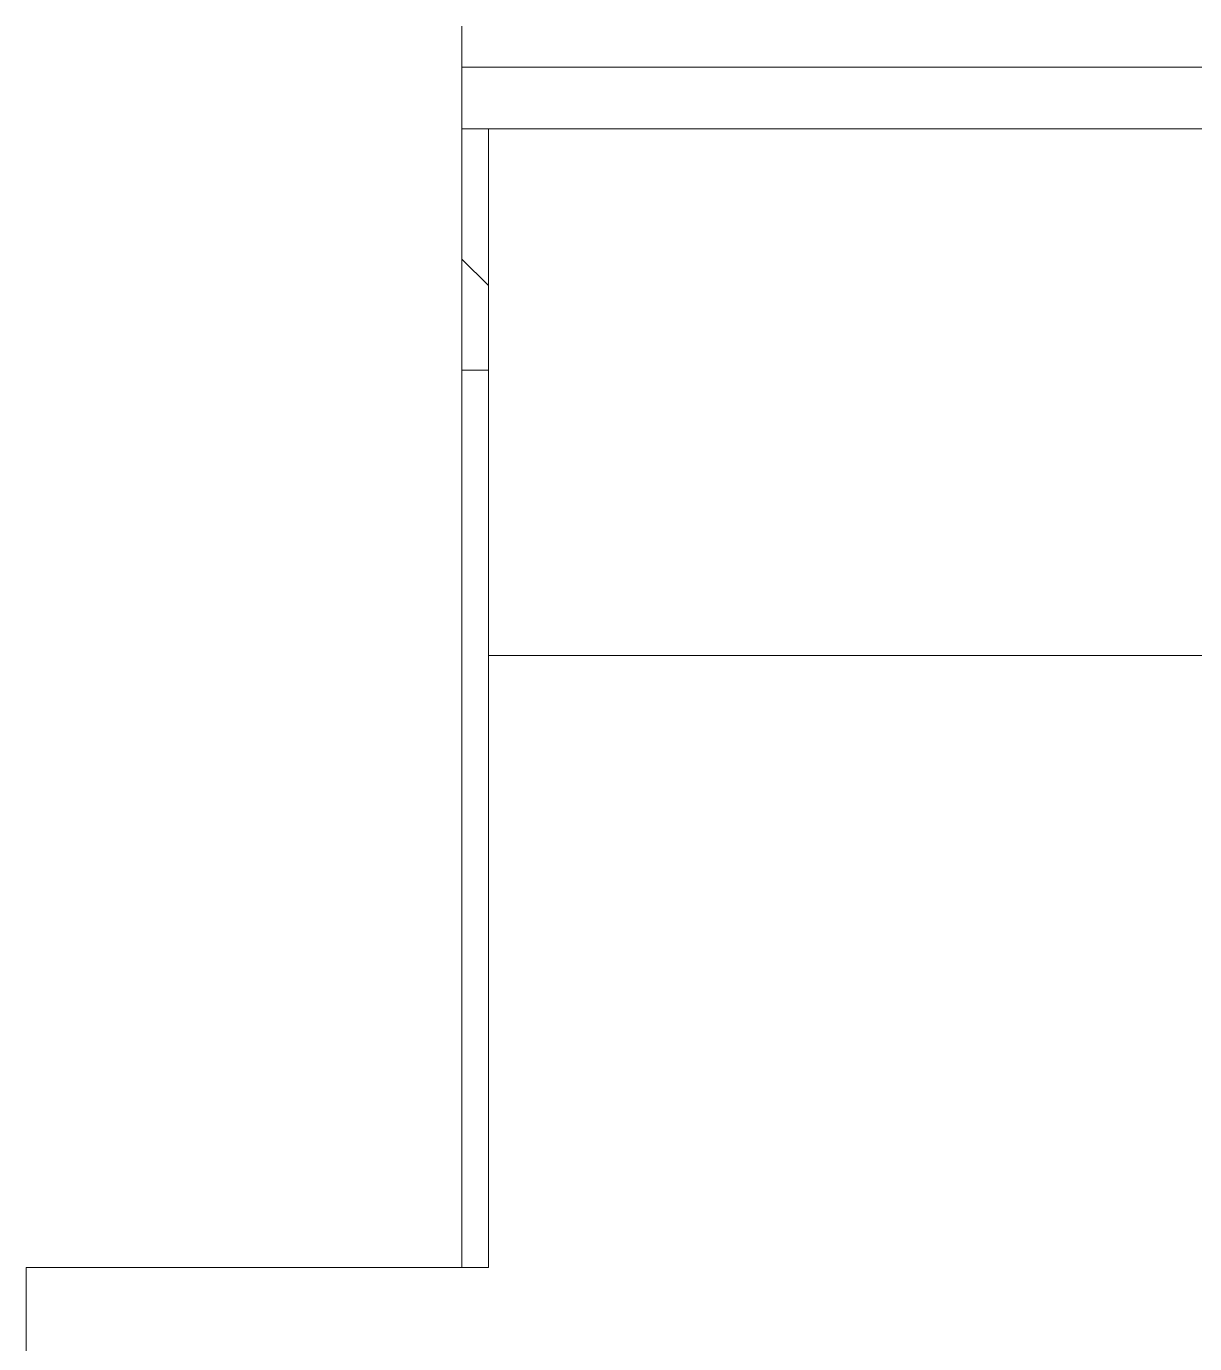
# Model space of a CAD drawing. Extents: x -319 to 3117, y -991 to 292.
# Drawn here: x 2442.1 to 2451.05, y -560.06 to -549.97 of the extents above; entities that cross this region are included whole.
import ezdxf

# ---------------------------------------------------------------- set-up
doc = ezdxf.new("R2010")
doc.units = 0
doc.layers.get('0').update_dxf_attribs({"lineweight": 15})
doc.layers.add('Layer 1', color=7, linetype='Continuous')

# ---------------------------------------------------------------- blocks, each defined once
blk = doc.blocks.new('A$C160C5CDC')
at = {"layer": 'Layer 1', "color": 0, "lineweight": 20}
for points in [[(21.649, 42.345), (21.649, 42.345), (21.649, 42.345), (21.649, 42.345)], [(21.649, 41.486), (21.649, 41.486), (21.649, 42.345), (21.649, 42.345)], [(21.649, 41.486), (21.649, 41.486), (21.649, 42.345), (21.649, 42.345)], [(21.649, 41.486), (21.649, 41.486), (21.649, 42.345), (21.649, 42.345)], [(21.649, 41.486), (21.649, 41.486), (21.649, 42.345), (21.649, 42.345)], [(21.649, 41.486), (21.649, 41.486), (21.649, 42.345), (21.649, 42.345)], [(21.649, 41.486), (21.649, 41.486), (21.649, 42.345), (21.649, 42.345)], [(21.649, 41.486), (21.649, 41.486), (21.649, 42.345), (21.649, 42.345)], [(21.649, 41.486), (21.649, 41.486), (21.649, 42.345), (21.649, 42.345)], [(21.649, 41.486), (21.649, 41.486), (21.649, 42.345), (21.649, 42.345)], [(21.649, 41.486), (21.649, 41.486), (21.649, 42.345), (21.649, 42.345)], [(21.649, 41.486), (21.649, 41.486), (21.649, 42.345), (21.649, 42.345)], [(21.649, 41.486), (21.649, 41.486), (21.649, 42.345), (21.649, 42.345)], [(21.649, 41.486), (21.649, 41.486), (21.649, 42.345), (21.649, 42.345)], [(21.649, 41.486), (21.649, 41.486), (21.649, 42.345), (21.649, 42.345)], [(21.649, 41.486), (21.649, 41.486), (21.649, 42.345), (21.649, 42.345)], [(21.649, 41.486), (21.649, 41.486), (21.649, 42.345), (21.649, 42.345)], [(21.649, 41.486), (21.649, 41.486), (21.649, 42.345), (21.649, 42.345)], [(21.649, 41.486), (21.649, 41.486), (21.649, 42.345), (21.649, 42.345)], [(21.649, 41.486), (21.649, 41.486), (21.649, 42.345), (21.649, 42.345)], [(21.649, 41.486), (21.649, 41.486), (21.649, 42.345), (21.649, 42.345)], [(21.649, 41.486), (21.649, 41.486), (21.649, 42.345), (21.649, 42.345)], [(21.649, 42.033), (21.649, 42.033), (21.649, 42.033), (21.649, 42.033)], [(21.649, 42.033), (21.649, 42.033), (32.67, 42.033), (32.67, 42.033)], [(21.649, 42.033), (21.649, 42.033), (32.67, 42.033), (32.67, 42.033)], [(21.649, 42.033), (21.649, 42.033), (32.67, 42.033), (32.67, 42.033)], [(21.649, 42.033), (21.649, 42.033), (32.67, 42.033), (32.67, 42.033)], [(21.649, 42.033), (21.649, 42.033), (32.67, 42.033), (32.67, 42.033)], [(21.649, 42.033), (21.649, 42.033), (32.67, 42.033), (32.67, 42.033)], [(21.649, 42.033), (21.649, 42.033), (32.67, 42.033), (32.67, 42.033)], [(21.649, 42.033), (21.649, 42.033), (32.67, 42.033), (32.67, 42.033)], [(21.649, 42.033), (21.649, 42.033), (32.67, 42.033), (32.67, 42.033)], [(21.649, 42.033), (21.649, 42.033), (32.67, 42.033), (32.67, 42.033)], [(21.649, 42.033), (21.649, 42.033), (32.67, 42.033), (32.67, 42.033)], [(21.649, 42.033), (21.649, 42.033), (32.67, 42.033), (32.67, 42.033)], [(21.649, 42.033), (21.649, 42.033), (32.67, 42.033), (32.67, 42.033)], [(21.649, 42.033), (21.649, 42.033), (32.67, 42.033), (32.67, 42.033)], [(21.649, 42.033), (21.649, 42.033), (32.67, 42.033), (32.67, 42.033)], [(21.649, 42.033), (21.649, 42.033), (32.67, 42.033), (32.67, 42.033)], [(21.649, 42.033), (21.649, 42.033), (32.67, 42.033), (32.67, 42.033)], [(21.649, 42.033), (21.649, 42.033), (32.67, 42.033), (32.67, 42.033)], [(21.649, 42.033), (21.649, 42.033), (32.67, 42.033), (32.67, 42.033)], [(21.649, 42.033), (21.649, 42.033), (32.67, 42.033), (32.67, 42.033)], [(21.649, 42.033), (21.649, 42.033), (32.67, 42.033), (32.67, 42.033)], [(21.649, 41.559), (21.649, 41.559), (21.649, 41.559), (21.649, 41.559)], [(32.67, 41.559), (32.67, 41.559), (21.649, 41.559), (21.649, 41.559)], [(32.67, 41.559), (32.67, 41.559), (21.649, 41.559), (21.649, 41.559)], [(32.67, 41.559), (32.67, 41.559), (21.649, 41.559), (21.649, 41.559)], [(32.67, 41.559), (32.67, 41.559), (21.649, 41.559), (21.649, 41.559)], [(32.67, 41.559), (32.67, 41.559), (21.649, 41.559), (21.649, 41.559)], [(32.67, 41.559), (32.67, 41.559), (21.649, 41.559), (21.649, 41.559)], [(32.67, 41.559), (32.67, 41.559), (21.649, 41.559), (21.649, 41.559)], [(32.67, 41.559), (32.67, 41.559), (21.649, 41.559), (21.649, 41.559)], [(32.67, 41.559), (32.67, 41.559), (21.649, 41.559), (21.649, 41.559)], [(32.67, 41.559), (32.67, 41.559), (21.649, 41.559), (21.649, 41.559)], [(32.67, 41.559), (32.67, 41.559), (21.649, 41.559), (21.649, 41.559)], [(32.67, 41.559), (32.67, 41.559), (21.649, 41.559), (21.649, 41.559)], [(32.67, 41.559), (32.67, 41.559), (21.649, 41.559), (21.649, 41.559)], [(32.67, 41.559), (32.67, 41.559), (21.649, 41.559), (21.649, 41.559)], [(32.67, 41.559), (32.67, 41.559), (21.649, 41.559), (21.649, 41.559)], [(32.67, 41.559), (32.67, 41.559), (21.649, 41.559), (21.649, 41.559)], [(32.67, 41.559), (32.67, 41.559), (21.649, 41.559), (21.649, 41.559)], [(32.67, 41.559), (32.67, 41.559), (21.649, 41.559), (21.649, 41.559)], [(32.67, 41.559), (32.67, 41.559), (21.649, 41.559), (21.649, 41.559)], [(32.67, 41.559), (32.67, 41.559), (21.649, 41.559), (21.649, 41.559)], [(32.67, 41.559), (32.67, 41.559), (21.649, 41.559), (21.649, 41.559)], [(21.852, 41.559), (21.852, 41.559), (21.852, 41.559), (21.852, 41.559)], [(21.852, 37.526), (21.852, 37.526), (21.852, 41.559), (21.852, 41.559)], [(21.852, 37.526), (21.852, 37.526), (21.852, 41.559), (21.852, 41.559)], [(21.852, 37.526), (21.852, 37.526), (21.852, 41.559), (21.852, 41.559)], [(21.852, 37.526), (21.852, 37.526), (21.852, 41.559), (21.852, 41.559)], [(21.852, 37.526), (21.852, 37.526), (21.852, 41.559), (21.852, 41.559)], [(21.852, 37.526), (21.852, 37.526), (21.852, 41.559), (21.852, 41.559)], [(21.852, 37.526), (21.852, 37.526), (21.852, 41.559), (21.852, 41.559)], [(21.852, 37.526), (21.852, 37.526), (21.852, 41.559), (21.852, 41.559)], [(21.852, 37.526), (21.852, 37.526), (21.852, 41.559), (21.852, 41.559)], [(21.852, 37.526), (21.852, 37.526), (21.852, 41.559), (21.852, 41.559)], [(21.852, 37.526), (21.852, 37.526), (21.852, 41.559), (21.852, 41.559)], [(21.852, 37.526), (21.852, 37.526), (21.852, 41.559), (21.852, 41.559)], [(21.852, 37.526), (21.852, 37.526), (21.852, 41.559), (21.852, 41.559)], [(21.852, 37.526), (21.852, 37.526), (21.852, 41.559), (21.852, 41.559)], [(21.852, 37.526), (21.852, 37.526), (21.852, 41.559), (21.852, 41.559)], [(21.852, 37.526), (21.852, 37.526), (21.852, 41.559), (21.852, 41.559)], [(21.852, 37.526), (21.852, 37.526), (21.852, 41.559), (21.852, 41.559)], [(21.852, 37.526), (21.852, 37.526), (21.852, 41.559), (21.852, 41.559)], [(21.852, 37.526), (21.852, 37.526), (21.852, 41.559), (21.852, 41.559)], [(21.852, 37.526), (21.852, 37.526), (21.852, 41.559), (21.852, 41.559)], [(21.852, 37.526), (21.852, 37.526), (21.852, 41.559), (21.852, 41.559)], [(21.649, 41.486), (21.649, 41.486), (21.649, 41.486), (21.649, 41.486)], [(21.649, 41.486), (21.649, 41.486), (21.649, 41.486), (21.649, 41.486)], [(21.649, 41.486), (21.649, 41.486), (21.649, 32.84), (21.649, 32.84)], [(21.649, 41.486), (21.649, 41.486), (21.649, 32.84), (21.649, 32.84)], [(21.649, 41.486), (21.649, 41.486), (21.649, 32.84), (21.649, 32.84)], [(21.649, 41.486), (21.649, 41.486), (21.649, 32.84), (21.649, 32.84)], [(21.649, 41.486), (21.649, 41.486), (21.649, 32.84), (21.649, 32.84)], [(21.649, 41.486), (21.649, 41.486), (21.649, 32.84), (21.649, 32.84)], [(21.649, 41.486), (21.649, 41.486), (21.649, 32.84), (21.649, 32.84)], [(21.649, 41.486), (21.649, 41.486), (21.649, 32.84), (21.649, 32.84)], [(21.649, 41.486), (21.649, 41.486), (21.649, 32.84), (21.649, 32.84)], [(21.649, 41.486), (21.649, 41.486), (21.649, 32.84), (21.649, 32.84)], [(21.649, 41.486), (21.649, 41.486), (21.649, 32.84), (21.649, 32.84)], [(21.649, 41.486), (21.649, 41.486), (21.649, 32.84), (21.649, 32.84)], [(21.649, 41.486), (21.649, 41.486), (21.649, 32.84), (21.649, 32.84)], [(21.649, 41.486), (21.649, 41.486), (21.649, 32.84), (21.649, 32.84)], [(21.649, 41.486), (21.649, 41.486), (21.649, 32.84), (21.649, 32.84)], [(21.649, 41.486), (21.649, 41.486), (21.649, 32.84), (21.649, 32.84)], [(21.649, 41.486), (21.649, 41.486), (21.649, 32.84), (21.649, 32.84)], [(21.649, 41.486), (21.649, 41.486), (21.649, 32.84), (21.649, 32.84)], [(21.649, 41.486), (21.649, 41.486), (21.649, 32.84), (21.649, 32.84)], [(21.649, 41.486), (21.649, 41.486), (21.649, 32.84), (21.649, 32.84)], [(21.649, 41.486), (21.649, 41.486), (21.649, 32.84), (21.649, 32.84)], [(21.649, 40.561), (21.649, 40.561), (21.649, 40.561), (21.649, 40.561)], [(21.852, 40.361), (21.852, 40.361), (21.649, 40.561), (21.649, 40.561)], [(21.852, 40.361), (21.852, 40.361), (21.649, 40.561), (21.649, 40.561)], [(21.852, 40.361), (21.852, 40.361), (21.649, 40.561), (21.649, 40.561)], [(21.852, 40.361), (21.852, 40.361), (21.649, 40.561), (21.649, 40.561)], [(21.852, 40.361), (21.852, 40.361), (21.649, 40.561), (21.649, 40.561)], [(21.852, 40.361), (21.852, 40.361), (21.649, 40.561), (21.649, 40.561)], [(21.852, 40.361), (21.852, 40.361), (21.649, 40.561), (21.649, 40.561)], [(21.852, 40.361), (21.852, 40.361), (21.649, 40.561), (21.649, 40.561)], [(21.852, 40.361), (21.852, 40.361), (21.649, 40.561), (21.649, 40.561)], [(21.852, 40.361), (21.852, 40.361), (21.649, 40.561), (21.649, 40.561)], [(21.852, 40.361), (21.852, 40.361), (21.649, 40.561), (21.649, 40.561)], [(21.852, 40.361), (21.852, 40.361), (21.649, 40.561), (21.649, 40.561)], [(21.852, 40.361), (21.852, 40.361), (21.649, 40.561), (21.649, 40.561)], [(21.852, 40.361), (21.852, 40.361), (21.649, 40.561), (21.649, 40.561)], [(21.852, 40.361), (21.852, 40.361), (21.649, 40.561), (21.649, 40.561)], [(21.852, 40.361), (21.852, 40.361), (21.649, 40.561), (21.649, 40.561)], [(21.852, 40.361), (21.852, 40.361), (21.649, 40.561), (21.649, 40.561)], [(21.852, 40.361), (21.852, 40.361), (21.649, 40.561), (21.649, 40.561)], [(21.852, 40.361), (21.852, 40.361), (21.649, 40.561), (21.649, 40.561)], [(21.852, 40.361), (21.852, 40.361), (21.649, 40.561), (21.649, 40.561)], [(21.852, 40.361), (21.852, 40.361), (21.649, 40.561), (21.649, 40.561)], [(21.852, 40.361), (21.852, 40.361), (21.852, 40.361), (21.852, 40.361)], [(21.649, 39.712), (21.649, 39.712), (21.649, 39.712), (21.649, 39.712)], [(21.852, 39.712), (21.852, 39.712), (21.649, 39.712), (21.649, 39.712)], [(21.852, 39.712), (21.852, 39.712), (21.649, 39.712), (21.649, 39.712)], [(21.852, 39.712), (21.852, 39.712), (21.649, 39.712), (21.649, 39.712)], [(21.852, 39.712), (21.852, 39.712), (21.649, 39.712), (21.649, 39.712)], [(21.852, 39.712), (21.852, 39.712), (21.649, 39.712), (21.649, 39.712)], [(21.852, 39.712), (21.852, 39.712), (21.649, 39.712), (21.649, 39.712)], [(21.852, 39.712), (21.852, 39.712), (21.649, 39.712), (21.649, 39.712)], [(21.852, 39.712), (21.852, 39.712), (21.649, 39.712), (21.649, 39.712)], [(21.852, 39.712), (21.852, 39.712), (21.649, 39.712), (21.649, 39.712)], [(21.852, 39.712), (21.852, 39.712), (21.649, 39.712), (21.649, 39.712)], [(21.852, 39.712), (21.852, 39.712), (21.649, 39.712), (21.649, 39.712)], [(21.852, 39.712), (21.852, 39.712), (21.649, 39.712), (21.649, 39.712)], [(21.852, 39.712), (21.852, 39.712), (21.649, 39.712), (21.649, 39.712)], [(21.852, 39.712), (21.852, 39.712), (21.649, 39.712), (21.649, 39.712)], [(21.852, 39.712), (21.852, 39.712), (21.649, 39.712), (21.649, 39.712)], [(21.852, 39.712), (21.852, 39.712), (21.649, 39.712), (21.649, 39.712)], [(21.852, 39.712), (21.852, 39.712), (21.649, 39.712), (21.649, 39.712)], [(21.852, 39.712), (21.852, 39.712), (21.649, 39.712), (21.649, 39.712)], [(21.852, 39.712), (21.852, 39.712), (21.649, 39.712), (21.649, 39.712)], [(21.852, 39.712), (21.852, 39.712), (21.649, 39.712), (21.649, 39.712)], [(21.852, 39.712), (21.852, 39.712), (21.649, 39.712), (21.649, 39.712)], [(21.852, 39.712), (21.852, 39.712), (21.852, 39.712), (21.852, 39.712)], [(21.852, 37.526), (21.852, 37.526), (21.852, 37.526), (21.852, 37.526)], [(21.852, 37.526), (21.852, 37.526), (21.852, 37.483), (21.852, 37.483)], [(21.852, 37.526), (21.852, 37.526), (21.852, 37.483), (21.852, 37.483)], [(21.852, 37.526), (21.852, 37.526), (21.852, 37.483), (21.852, 37.483)], [(21.852, 37.526), (21.852, 37.526), (21.852, 37.483), (21.852, 37.483)], [(21.852, 37.526), (21.852, 37.526), (21.852, 37.483), (21.852, 37.483)], [(21.852, 37.526), (21.852, 37.526), (21.852, 37.483), (21.852, 37.483)], [(21.852, 37.526), (21.852, 37.526), (21.852, 37.483), (21.852, 37.483)], [(21.852, 37.526), (21.852, 37.526), (21.852, 37.483), (21.852, 37.483)], [(21.852, 37.526), (21.852, 37.526), (21.852, 37.483), (21.852, 37.483)], [(21.852, 37.526), (21.852, 37.526), (21.852, 37.483), (21.852, 37.483)], [(21.852, 37.526), (21.852, 37.526), (21.852, 37.483), (21.852, 37.483)], [(21.852, 37.526), (21.852, 37.526), (21.852, 37.483), (21.852, 37.483)], [(21.852, 37.526), (21.852, 37.526), (21.852, 37.483), (21.852, 37.483)], [(21.852, 37.526), (21.852, 37.526), (21.852, 37.483), (21.852, 37.483)], [(21.852, 37.526), (21.852, 37.526), (21.852, 37.483), (21.852, 37.483)], [(21.852, 37.526), (21.852, 37.526), (21.852, 37.483), (21.852, 37.483)], [(21.852, 37.526), (21.852, 37.526), (21.852, 37.483), (21.852, 37.483)], [(21.852, 37.526), (21.852, 37.526), (21.852, 37.483), (21.852, 37.483)], [(21.852, 37.526), (21.852, 37.526), (21.852, 37.483), (21.852, 37.483)], [(21.852, 37.526), (21.852, 37.526), (21.852, 37.483), (21.852, 37.483)], [(21.852, 37.526), (21.852, 37.526), (21.852, 37.483), (21.852, 37.483)], [(21.852, 37.526), (21.852, 37.526), (21.852, 37.526), (21.852, 37.526)], [(21.852, 37.526), (21.852, 37.526), (21.852, 37.526), (21.852, 37.526)], [(32.569, 37.526), (32.569, 37.526), (21.852, 37.526), (21.852, 37.526)], [(32.569, 37.526), (32.569, 37.526), (21.852, 37.526), (21.852, 37.526)], [(32.569, 37.526), (32.569, 37.526), (21.852, 37.526), (21.852, 37.526)], [(32.569, 37.526), (32.569, 37.526), (21.852, 37.526), (21.852, 37.526)], [(32.569, 37.526), (32.569, 37.526), (21.852, 37.526), (21.852, 37.526)], [(32.569, 37.526), (32.569, 37.526), (21.852, 37.526), (21.852, 37.526)], [(32.569, 37.526), (32.569, 37.526), (21.852, 37.526), (21.852, 37.526)], [(32.569, 37.526), (32.569, 37.526), (21.852, 37.526), (21.852, 37.526)], [(32.569, 37.526), (32.569, 37.526), (21.852, 37.526), (21.852, 37.526)], [(32.569, 37.526), (32.569, 37.526), (21.852, 37.526), (21.852, 37.526)], [(32.569, 37.526), (32.569, 37.526), (21.852, 37.526), (21.852, 37.526)], [(32.569, 37.526), (32.569, 37.526), (21.852, 37.526), (21.852, 37.526)], [(32.569, 37.526), (32.569, 37.526), (21.852, 37.526), (21.852, 37.526)], [(32.569, 37.526), (32.569, 37.526), (21.852, 37.526), (21.852, 37.526)], [(32.569, 37.526), (32.569, 37.526), (21.852, 37.526), (21.852, 37.526)], [(32.569, 37.526), (32.569, 37.526), (21.852, 37.526), (21.852, 37.526)], [(32.569, 37.526), (32.569, 37.526), (21.852, 37.526), (21.852, 37.526)], [(32.569, 37.526), (32.569, 37.526), (21.852, 37.526), (21.852, 37.526)], [(32.569, 37.526), (32.569, 37.526), (21.852, 37.526), (21.852, 37.526)], [(32.569, 37.526), (32.569, 37.526), (21.852, 37.526), (21.852, 37.526)], [(32.569, 37.526), (32.569, 37.526), (21.852, 37.526), (21.852, 37.526)], [(21.852, 37.483), (21.852, 37.483), (21.852, 37.483), (21.852, 37.483)], [(21.852, 37.483), (21.852, 37.483), (21.852, 37.483), (21.852, 37.483)], [(21.852, 36.445), (21.852, 36.445), (21.852, 37.483), (21.852, 37.483)], [(21.852, 36.445), (21.852, 36.445), (21.852, 37.483), (21.852, 37.483)], [(21.852, 36.445), (21.852, 36.445), (21.852, 37.483), (21.852, 37.483)], [(21.852, 36.445), (21.852, 36.445), (21.852, 37.483), (21.852, 37.483)], [(21.852, 36.445), (21.852, 36.445), (21.852, 37.483), (21.852, 37.483)], [(21.852, 36.445), (21.852, 36.445), (21.852, 37.483), (21.852, 37.483)], [(21.852, 36.445), (21.852, 36.445), (21.852, 37.483), (21.852, 37.483)], [(21.852, 36.445), (21.852, 36.445), (21.852, 37.483), (21.852, 37.483)], [(21.852, 36.445), (21.852, 36.445), (21.852, 37.483), (21.852, 37.483)], [(21.852, 36.445), (21.852, 36.445), (21.852, 37.483), (21.852, 37.483)], [(21.852, 36.445), (21.852, 36.445), (21.852, 37.483), (21.852, 37.483)], [(21.852, 36.445), (21.852, 36.445), (21.852, 37.483), (21.852, 37.483)], [(21.852, 36.445), (21.852, 36.445), (21.852, 37.483), (21.852, 37.483)], [(21.852, 36.445), (21.852, 36.445), (21.852, 37.483), (21.852, 37.483)], [(21.852, 36.445), (21.852, 36.445), (21.852, 37.483), (21.852, 37.483)], [(21.852, 36.445), (21.852, 36.445), (21.852, 37.483), (21.852, 37.483)], [(21.852, 36.445), (21.852, 36.445), (21.852, 37.483), (21.852, 37.483)], [(21.852, 36.445), (21.852, 36.445), (21.852, 37.483), (21.852, 37.483)], [(21.852, 36.445), (21.852, 36.445), (21.852, 37.483), (21.852, 37.483)], [(21.852, 36.445), (21.852, 36.445), (21.852, 37.483), (21.852, 37.483)], [(21.852, 36.445), (21.852, 36.445), (21.852, 37.483), (21.852, 37.483)], [(21.852, 36.445), (21.852, 36.445), (21.852, 36.445), (21.852, 36.445)], [(21.852, 36.445), (21.852, 36.445), (21.852, 36.445), (21.852, 36.445)], [(21.852, 36.445), (21.852, 36.445), (21.852, 34.564), (21.852, 34.564)], [(21.852, 36.445), (21.852, 36.445), (21.852, 34.564), (21.852, 34.564)], [(21.852, 36.445), (21.852, 36.445), (21.852, 34.564), (21.852, 34.564)], [(21.852, 36.445), (21.852, 36.445), (21.852, 34.564), (21.852, 34.564)], [(21.852, 36.445), (21.852, 36.445), (21.852, 34.564), (21.852, 34.564)], [(21.852, 36.445), (21.852, 36.445), (21.852, 34.564), (21.852, 34.564)], [(21.852, 36.445), (21.852, 36.445), (21.852, 34.564), (21.852, 34.564)], [(21.852, 36.445), (21.852, 36.445), (21.852, 34.564), (21.852, 34.564)], [(21.852, 36.445), (21.852, 36.445), (21.852, 34.564), (21.852, 34.564)], [(21.852, 36.445), (21.852, 36.445), (21.852, 34.564), (21.852, 34.564)], [(21.852, 36.445), (21.852, 36.445), (21.852, 34.564), (21.852, 34.564)], [(21.852, 36.445), (21.852, 36.445), (21.852, 34.564), (21.852, 34.564)], [(21.852, 36.445), (21.852, 36.445), (21.852, 34.564), (21.852, 34.564)], [(21.852, 36.445), (21.852, 36.445), (21.852, 34.564), (21.852, 34.564)], [(21.852, 36.445), (21.852, 36.445), (21.852, 34.564), (21.852, 34.564)], [(21.852, 36.445), (21.852, 36.445), (21.852, 34.564), (21.852, 34.564)], [(21.852, 36.445), (21.852, 36.445), (21.852, 34.564), (21.852, 34.564)], [(21.852, 36.445), (21.852, 36.445), (21.852, 34.564), (21.852, 34.564)], [(21.852, 36.445), (21.852, 36.445), (21.852, 34.564), (21.852, 34.564)], [(21.852, 36.445), (21.852, 36.445), (21.852, 34.564), (21.852, 34.564)], [(21.852, 36.445), (21.852, 36.445), (21.852, 34.564), (21.852, 34.564)], [(21.852, 34.564), (21.852, 34.564), (21.852, 34.564), (21.852, 34.564)], [(21.852, 34.374), (21.852, 34.374), (21.852, 34.564), (21.852, 34.564)], [(21.852, 34.374), (21.852, 34.374), (21.852, 34.564), (21.852, 34.564)], [(21.852, 34.374), (21.852, 34.374), (21.852, 34.564), (21.852, 34.564)], [(21.852, 34.374), (21.852, 34.374), (21.852, 34.564), (21.852, 34.564)], [(21.852, 34.374), (21.852, 34.374), (21.852, 34.564), (21.852, 34.564)], [(21.852, 34.374), (21.852, 34.374), (21.852, 34.564), (21.852, 34.564)], [(21.852, 34.374), (21.852, 34.374), (21.852, 34.564), (21.852, 34.564)], [(21.852, 34.374), (21.852, 34.374), (21.852, 34.564), (21.852, 34.564)], [(21.852, 34.374), (21.852, 34.374), (21.852, 34.564), (21.852, 34.564)], [(21.852, 34.374), (21.852, 34.374), (21.852, 34.564), (21.852, 34.564)], [(21.852, 34.374), (21.852, 34.374), (21.852, 34.564), (21.852, 34.564)], [(21.852, 34.374), (21.852, 34.374), (21.852, 34.564), (21.852, 34.564)], [(21.852, 34.374), (21.852, 34.374), (21.852, 34.564), (21.852, 34.564)], [(21.852, 34.374), (21.852, 34.374), (21.852, 34.564), (21.852, 34.564)], [(21.852, 34.374), (21.852, 34.374), (21.852, 34.564), (21.852, 34.564)], [(21.852, 34.374), (21.852, 34.374), (21.852, 34.564), (21.852, 34.564)], [(21.852, 34.374), (21.852, 34.374), (21.852, 34.564), (21.852, 34.564)], [(21.852, 34.374), (21.852, 34.374), (21.852, 34.564), (21.852, 34.564)], [(21.852, 34.374), (21.852, 34.374), (21.852, 34.564), (21.852, 34.564)], [(21.852, 34.374), (21.852, 34.374), (21.852, 34.564), (21.852, 34.564)], [(21.852, 34.374), (21.852, 34.374), (21.852, 34.564), (21.852, 34.564)], [(21.852, 34.564), (21.852, 34.564), (21.852, 34.564), (21.852, 34.564)], [(21.852, 34.374), (21.852, 34.374), (21.852, 34.374), (21.852, 34.374)], [(21.852, 34.374), (21.852, 34.374), (21.852, 34.374), (21.852, 34.374)], [(21.852, 34.374), (21.852, 34.374), (21.852, 32.84), (21.852, 32.84)], [(21.852, 34.374), (21.852, 34.374), (21.852, 32.84), (21.852, 32.84)], [(21.852, 34.374), (21.852, 34.374), (21.852, 32.84), (21.852, 32.84)], [(21.852, 34.374), (21.852, 34.374), (21.852, 32.84), (21.852, 32.84)], [(21.852, 34.374), (21.852, 34.374), (21.852, 32.84), (21.852, 32.84)], [(21.852, 34.374), (21.852, 34.374), (21.852, 32.84), (21.852, 32.84)], [(21.852, 34.374), (21.852, 34.374), (21.852, 32.84), (21.852, 32.84)], [(21.852, 34.374), (21.852, 34.374), (21.852, 32.84), (21.852, 32.84)], [(21.852, 34.374), (21.852, 34.374), (21.852, 32.84), (21.852, 32.84)], [(21.852, 34.374), (21.852, 34.374), (21.852, 32.84), (21.852, 32.84)], [(21.852, 34.374), (21.852, 34.374), (21.852, 32.84), (21.852, 32.84)], [(21.852, 34.374), (21.852, 34.374), (21.852, 32.84), (21.852, 32.84)], [(21.852, 34.374), (21.852, 34.374), (21.852, 32.84), (21.852, 32.84)], [(21.852, 34.374), (21.852, 34.374), (21.852, 32.84), (21.852, 32.84)], [(21.852, 34.374), (21.852, 34.374), (21.852, 32.84), (21.852, 32.84)], [(21.852, 34.374), (21.852, 34.374), (21.852, 32.84), (21.852, 32.84)], [(21.852, 34.374), (21.852, 34.374), (21.852, 32.84), (21.852, 32.84)], [(21.852, 34.374), (21.852, 34.374), (21.852, 32.84), (21.852, 32.84)], [(21.852, 34.374), (21.852, 34.374), (21.852, 32.84), (21.852, 32.84)], [(21.852, 34.374), (21.852, 34.374), (21.852, 32.84), (21.852, 32.84)], [(21.852, 34.374), (21.852, 34.374), (21.852, 32.84), (21.852, 32.84)], [(18.313, 32.84), (18.313, 32.84), (18.313, 32.84), (18.313, 32.84)], [(18.313, 30.868), (18.313, 30.868), (18.313, 32.84), (18.313, 32.84)], [(18.313, 30.868), (18.313, 30.868), (18.313, 32.84), (18.313, 32.84)], [(18.313, 30.868), (18.313, 30.868), (18.313, 32.84), (18.313, 32.84)], [(18.313, 30.868), (18.313, 30.868), (18.313, 32.84), (18.313, 32.84)], [(18.313, 30.868), (18.313, 30.868), (18.313, 32.84), (18.313, 32.84)], [(18.313, 30.868), (18.313, 30.868), (18.313, 32.84), (18.313, 32.84)], [(18.313, 30.868), (18.313, 30.868), (18.313, 32.84), (18.313, 32.84)], [(18.313, 30.868), (18.313, 30.868), (18.313, 32.84), (18.313, 32.84)], [(18.313, 30.868), (18.313, 30.868), (18.313, 32.84), (18.313, 32.84)], [(18.313, 30.868), (18.313, 30.868), (18.313, 32.84), (18.313, 32.84)], [(18.313, 30.868), (18.313, 30.868), (18.313, 32.84), (18.313, 32.84)], [(18.313, 30.868), (18.313, 30.868), (18.313, 32.84), (18.313, 32.84)], [(18.313, 30.868), (18.313, 30.868), (18.313, 32.84), (18.313, 32.84)], [(18.313, 30.868), (18.313, 30.868), (18.313, 32.84), (18.313, 32.84)], [(18.313, 30.868), (18.313, 30.868), (18.313, 32.84), (18.313, 32.84)], [(18.313, 30.868), (18.313, 30.868), (18.313, 32.84), (18.313, 32.84)], [(18.313, 30.868), (18.313, 30.868), (18.313, 32.84), (18.313, 32.84)], [(18.313, 30.868), (18.313, 30.868), (18.313, 32.84), (18.313, 32.84)], [(18.313, 30.868), (18.313, 30.868), (18.313, 32.84), (18.313, 32.84)], [(18.313, 30.868), (18.313, 30.868), (18.313, 32.84), (18.313, 32.84)], [(18.313, 30.868), (18.313, 30.868), (18.313, 32.84), (18.313, 32.84)], [(18.313, 32.84), (18.313, 32.84), (18.313, 32.84), (18.313, 32.84)], [(18.313, 32.84), (18.313, 32.84), (21.852, 32.84), (21.852, 32.84)], [(18.313, 32.84), (18.313, 32.84), (21.852, 32.84), (21.852, 32.84)], [(18.313, 32.84), (18.313, 32.84), (21.852, 32.84), (21.852, 32.84)], [(18.313, 32.84), (18.313, 32.84), (21.852, 32.84), (21.852, 32.84)], [(18.313, 32.84), (18.313, 32.84), (21.852, 32.84), (21.852, 32.84)], [(18.313, 32.84), (18.313, 32.84), (21.852, 32.84), (21.852, 32.84)], [(18.313, 32.84), (18.313, 32.84), (21.852, 32.84), (21.852, 32.84)], [(18.313, 32.84), (18.313, 32.84), (21.852, 32.84), (21.852, 32.84)], [(18.313, 32.84), (18.313, 32.84), (21.852, 32.84), (21.852, 32.84)], [(18.313, 32.84), (18.313, 32.84), (21.852, 32.84), (21.852, 32.84)], [(18.313, 32.84), (18.313, 32.84), (21.852, 32.84), (21.852, 32.84)], [(18.313, 32.84), (18.313, 32.84), (21.852, 32.84), (21.852, 32.84)], [(18.313, 32.84), (18.313, 32.84), (21.852, 32.84), (21.852, 32.84)], [(18.313, 32.84), (18.313, 32.84), (21.852, 32.84), (21.852, 32.84)], [(18.313, 32.84), (18.313, 32.84), (21.852, 32.84), (21.852, 32.84)], [(18.313, 32.84), (18.313, 32.84), (21.852, 32.84), (21.852, 32.84)], [(18.313, 32.84), (18.313, 32.84), (21.852, 32.84), (21.852, 32.84)], [(18.313, 32.84), (18.313, 32.84), (21.852, 32.84), (21.852, 32.84)], [(18.313, 32.84), (18.313, 32.84), (21.852, 32.84), (21.852, 32.84)], [(18.313, 32.84), (18.313, 32.84), (21.852, 32.84), (21.852, 32.84)], [(18.313, 32.84), (18.313, 32.84), (21.852, 32.84), (21.852, 32.84)], [(21.649, 32.84), (21.649, 32.84), (21.649, 32.84), (21.649, 32.84)], [(21.852, 32.84), (21.852, 32.84), (21.852, 32.84), (21.852, 32.84)], [(21.852, 32.84), (21.852, 32.84), (21.852, 32.84), (21.852, 32.84)]]:
    blk.add_open_spline(points, degree=3, dxfattribs=at)

msp = doc.modelspace()

# ---------------------------------------------------------------- block references
at = {"lineweight": 15}
msp.add_blockref('A$C160C5CDC', (2423.786, -592.319), dxfattribs=at)

doc.saveas('drawing.dxf')
